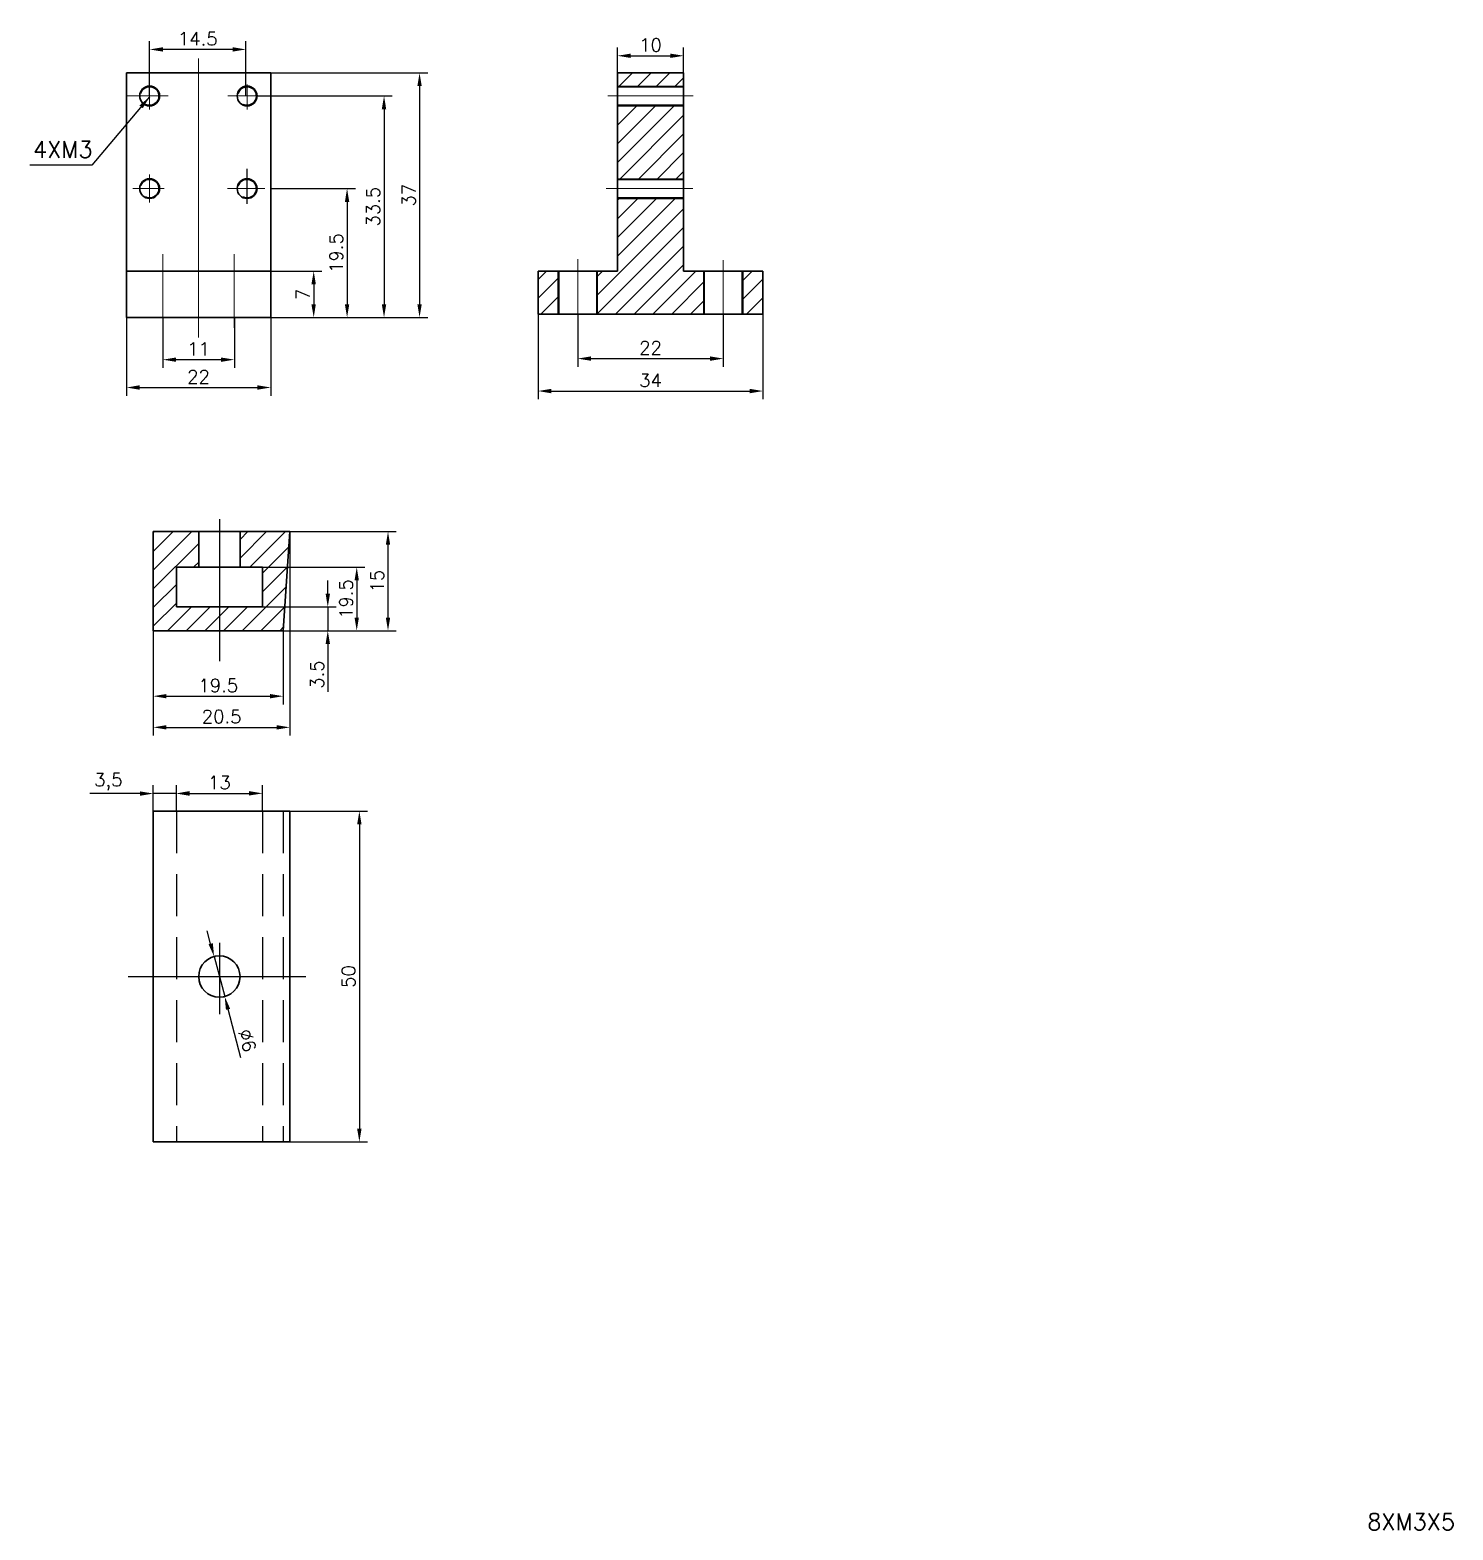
# Model space of a CAD drawing. Header units: millimetres. Extents: x 1074 to 2018, y -350 to 867.
# Drawn here: x 1120.9 to 1336.1, y 273.3 to 500.1 of the extents above; entities that cross this region are included whole.
import ezdxf

# ---------------------------------------------------------------- set-up
doc = ezdxf.new("R2010")
doc.units = ezdxf.units.MM
doc.linetypes.add('DASHED2', pattern=[9.525, 6.35, -3.175])
doc.styles.get("Standard").update_dxf_attribs({"font": 'txt', "bigfont": 'gbcbig.shx'})
doc.dimstyles.new('ISO-25', dxfattribs={"dimtxt": 2, "dimasz": 2, "dimexe": 1.25, "dimexo": 0, "dimtad": 1, "dimtxsty": 'Standard', "dimcen": 2.5, "dimadec": 0, "dimazin": 0, "dimtfac": 1, "dimtmove": 0, "dimatfit": 3, "dimfxl": 1, "dimarcsym": 0})

# ---------------------------------------------------------------- blocks, each defined once
blk = doc.blocks.new('*D82')
at = {"color": 0, "lineweight": -2}
for p, q in [((1157.32, 463.62), (1165.07, 463.62)), ((1163.82, 461.62), (1163.82, 458.62)), ((1157.32, 456.62), (1165.07, 456.62))]:
    blk.add_line(p, q, dxfattribs=at)
at = {"color": 0}
for points in [[(1163.48, 461.62), (1164.15, 461.62), (1163.82, 463.62)], [(1163.48, 458.62), (1164.15, 458.62), (1163.82, 456.62)]]:
    blk.add_solid(points, dxfattribs=at)
at = {"layer": 'Defpoints', "color": 0}
for p in [(1157.32, 463.62), (1157.32, 456.62), (1163.82, 456.62)]:
    blk.add_point(p, dxfattribs=at)
at = {"color": 0, "insert": (1162.19, 460.12), "char_height": 2, "attachment_point": 5, "rotation": 90}
blk.add_mtext('7', dxfattribs=at)
blk = doc.blocks.new('*D83')
at = {"color": 0, "lineweight": -2}
for p, q in [((1157.32, 476.1), (1170.12, 476.1)), ((1168.87, 474.1), (1168.87, 458.62)), ((1157.32, 456.62), (1170.12, 456.62))]:
    blk.add_line(p, q, dxfattribs=at)
at = {"color": 0}
for points in [[(1168.54, 474.1), (1169.2, 474.1), (1168.87, 476.1)], [(1168.54, 458.62), (1169.2, 458.62), (1168.87, 456.62)]]:
    blk.add_solid(points, dxfattribs=at)
at = {"layer": 'Defpoints', "color": 0}
for p in [(1157.32, 476.1), (1157.32, 456.62), (1168.87, 456.62)]:
    blk.add_point(p, dxfattribs=at)
at = {"color": 0, "insert": (1167.24, 466.36), "char_height": 2, "attachment_point": 5, "rotation": 90}
blk.add_mtext('19.5', dxfattribs=at)
blk = doc.blocks.new('*D84')
at = {"color": 0, "lineweight": -2}
for p, q in [((1155.25, 490.1), (1175.71, 490.1)), ((1174.46, 488.1), (1174.46, 458.62)), ((1157.32, 456.62), (1175.71, 456.62))]:
    blk.add_line(p, q, dxfattribs=at)
at = {"color": 0}
for points in [[(1174.12, 488.1), (1174.79, 488.1), (1174.46, 490.1)], [(1174.12, 458.62), (1174.79, 458.62), (1174.46, 456.62)]]:
    blk.add_solid(points, dxfattribs=at)
at = {"layer": 'Defpoints', "color": 0}
for p in [(1155.25, 490.1), (1157.32, 456.62), (1174.46, 456.62)]:
    blk.add_point(p, dxfattribs=at)
at = {"color": 0, "insert": (1172.83, 473.36), "char_height": 2, "attachment_point": 5, "rotation": 90}
blk.add_mtext('33.5', dxfattribs=at)
blk = doc.blocks.new('*D85')
at = {"color": 0, "lineweight": -2}
for p, q in [((1157.32, 493.6), (1181.08, 493.6)), ((1179.83, 491.6), (1179.83, 458.62)), ((1157.32, 456.62), (1181.08, 456.62))]:
    blk.add_line(p, q, dxfattribs=at)
at = {"color": 0}
for points in [[(1179.5, 491.6), (1180.16, 491.6), (1179.83, 493.6)], [(1179.5, 458.62), (1180.16, 458.62), (1179.83, 456.62)]]:
    blk.add_solid(points, dxfattribs=at)
at = {"layer": 'Defpoints', "color": 0}
for p in [(1157.32, 493.6), (1157.32, 456.62), (1179.83, 456.62)]:
    blk.add_point(p, dxfattribs=at)
at = {"color": 0, "insert": (1178.2, 475.11), "char_height": 2, "attachment_point": 5, "rotation": 90}
blk.add_mtext('37', dxfattribs=at)
blk = doc.blocks.new('*D86')
at = {"color": 0, "lineweight": -2}
for p, q in [((1135.51, 456.62), (1135.51, 444.78)), ((1157.32, 456.62), (1157.32, 444.78)), ((1137.51, 446.03), (1155.32, 446.03))]:
    blk.add_line(p, q, dxfattribs=at)
at = {"color": 0}
for points in [[(1137.51, 446.37), (1137.51, 445.7), (1135.51, 446.03)], [(1155.32, 446.37), (1155.32, 445.7), (1157.32, 446.03)]]:
    blk.add_solid(points, dxfattribs=at)
at = {"layer": 'Defpoints', "color": 0}
for p in [(1135.51, 456.62), (1157.32, 456.62), (1157.32, 446.03)]:
    blk.add_point(p, dxfattribs=at)
at = {"color": 0, "insert": (1146.41, 447.66), "char_height": 2, "attachment_point": 5}
blk.add_mtext('22', dxfattribs=at)
blk = doc.blocks.new('*D87')
at = {"color": 0, "lineweight": -2}
for p, q in [((1141.01, 456.62), (1141.01, 448.99)), ((1151.82, 456.62), (1151.82, 448.99)), ((1149.82, 450.24), (1143.01, 450.24))]:
    blk.add_line(p, q, dxfattribs=at)
at = {"color": 0}
for points in [[(1143.01, 450.57), (1143.01, 449.91), (1141.01, 450.24)], [(1149.82, 450.57), (1149.82, 449.91), (1151.82, 450.24)]]:
    blk.add_solid(points, dxfattribs=at)
at = {"layer": 'Defpoints', "color": 0}
for p in [(1141.01, 456.62), (1151.82, 456.62), (1141.01, 450.24)]:
    blk.add_point(p, dxfattribs=at)
at = {"color": 0, "insert": (1146.41, 451.86), "char_height": 2, "attachment_point": 5}
blk.add_mtext('11', dxfattribs=at)
blk = doc.blocks.new('*D88')
at = {"color": 0, "lineweight": -2}
for p, q in [((1139.01, 490.1), (1139.01, 498.39)), ((1151.58, 497.14), (1141.01, 497.14)), ((1153.58, 490.1), (1153.58, 498.39))]:
    blk.add_line(p, q, dxfattribs=at)
at = {"color": 0}
for points in [[(1141.01, 497.47), (1141.01, 496.81), (1139.01, 497.14)], [(1151.58, 497.47), (1151.58, 496.81), (1153.58, 497.14)]]:
    blk.add_solid(points, dxfattribs=at)
at = {"layer": 'Defpoints', "color": 0}
for p in [(1139.01, 497.14), (1139.01, 490.1), (1153.58, 490.1)]:
    blk.add_point(p, dxfattribs=at)
at = {"color": 0, "insert": (1146.29, 498.76), "char_height": 2, "attachment_point": 5}
blk.add_mtext('14.5', dxfattribs=at)
blk = doc.blocks.new('*D89')
at = {"color": 0, "lineweight": -2}
for p, q in [((1203.76, 457.12), (1203.76, 449.15)), ((1225.76, 457.12), (1225.76, 449.15)), ((1205.76, 450.4), (1223.76, 450.4))]:
    blk.add_line(p, q, dxfattribs=at)
at = {"color": 0}
for points in [[(1205.76, 450.74), (1205.76, 450.07), (1203.76, 450.4)], [(1223.76, 450.74), (1223.76, 450.07), (1225.76, 450.4)]]:
    blk.add_solid(points, dxfattribs=at)
at = {"layer": 'Defpoints', "color": 0}
for p in [(1203.76, 457.12), (1225.76, 457.12), (1225.76, 450.4)]:
    blk.add_point(p, dxfattribs=at)
at = {"color": 0, "insert": (1214.76, 452.03), "char_height": 2, "attachment_point": 5}
blk.add_mtext('22', dxfattribs=at)
blk = doc.blocks.new('*D90')
at = {"color": 0, "lineweight": -2}
for p, q in [((1197.76, 457.12), (1197.76, 444.25)), ((1231.76, 457.12), (1231.76, 444.25)), ((1199.76, 445.5), (1229.76, 445.5))]:
    blk.add_line(p, q, dxfattribs=at)
at = {"color": 0}
for points in [[(1199.76, 445.83), (1199.76, 445.16), (1197.76, 445.5)], [(1229.76, 445.83), (1229.76, 445.16), (1231.76, 445.5)]]:
    blk.add_solid(points, dxfattribs=at)
at = {"layer": 'Defpoints', "color": 0}
for p in [(1197.76, 457.12), (1231.76, 457.12), (1231.76, 445.5)]:
    blk.add_point(p, dxfattribs=at)
at = {"color": 0, "insert": (1214.76, 447.12), "char_height": 2, "attachment_point": 5}
blk.add_mtext('34', dxfattribs=at)
blk = doc.blocks.new('*D91')
at = {"color": 0, "lineweight": -2}
for p, q in [((1209.76, 493.6), (1209.76, 497.43)), ((1219.76, 493.6), (1219.76, 497.43)), ((1211.76, 496.18), (1217.76, 496.18))]:
    blk.add_line(p, q, dxfattribs=at)
at = {"color": 0}
for points in [[(1211.76, 496.51), (1211.76, 495.85), (1209.76, 496.18)], [(1217.76, 496.51), (1217.76, 495.85), (1219.76, 496.18)]]:
    blk.add_solid(points, dxfattribs=at)
at = {"layer": 'Defpoints', "color": 0}
for p in [(1219.76, 496.18), (1209.76, 493.6), (1219.76, 493.6)]:
    blk.add_point(p, dxfattribs=at)
at = {"color": 0, "insert": (1214.76, 497.81), "char_height": 2, "attachment_point": 5}
blk.add_mtext('10', dxfattribs=at)
blk = doc.blocks.new('*D106')
at = {"color": 0, "lineweight": -2}
for p, q in [((1139.56, 424.26), (1139.56, 393.41)), ((1160.22, 424.26), (1160.22, 393.41)), ((1141.56, 394.66), (1158.22, 394.66))]:
    blk.add_line(p, q, dxfattribs=at)
at = {"color": 0}
for points in [[(1141.56, 394.99), (1141.56, 394.33), (1139.56, 394.66)], [(1158.22, 394.99), (1158.22, 394.33), (1160.22, 394.66)]]:
    blk.add_solid(points, dxfattribs=at)
at = {"layer": 'Defpoints', "color": 0}
for p in [(1139.56, 424.26), (1160.22, 424.26), (1160.22, 394.66)]:
    blk.add_point(p, dxfattribs=at)
at = {"color": 0, "insert": (1149.89, 396.28), "char_height": 2, "attachment_point": 5}
blk.add_mtext('20.5', dxfattribs=at)
blk = doc.blocks.new('*D107')
at = {"color": 0, "lineweight": -2}
for p, q in [((1139.56, 409.26), (1139.56, 398.12)), ((1159.22, 409.26), (1159.22, 398.12)), ((1141.56, 399.37), (1157.22, 399.37))]:
    blk.add_line(p, q, dxfattribs=at)
at = {"color": 0}
for points in [[(1141.56, 399.7), (1141.56, 399.04), (1139.56, 399.37)], [(1157.22, 399.7), (1157.22, 399.04), (1159.22, 399.37)]]:
    blk.add_solid(points, dxfattribs=at)
at = {"layer": 'Defpoints', "color": 0}
for p in [(1139.56, 409.26), (1159.22, 409.26), (1159.22, 399.37)]:
    blk.add_point(p, dxfattribs=at)
at = {"color": 0, "insert": (1149.39, 400.99), "char_height": 2, "attachment_point": 5}
blk.add_mtext('19.5', dxfattribs=at)
blk = doc.blocks.new('*D108')
at = {"color": 0, "lineweight": -2}
for p, q in [((1160.22, 424.26), (1176.31, 424.26)), ((1175.06, 411.26), (1175.06, 422.26)), ((1159.22, 409.26), (1176.31, 409.26))]:
    blk.add_line(p, q, dxfattribs=at)
at = {"color": 0}
for points in [[(1174.73, 422.26), (1175.39, 422.26), (1175.06, 424.26)], [(1174.73, 411.26), (1175.39, 411.26), (1175.06, 409.26)]]:
    blk.add_solid(points, dxfattribs=at)
at = {"layer": 'Defpoints', "color": 0}
for p in [(1160.22, 424.26), (1175.06, 424.26), (1159.22, 409.26)]:
    blk.add_point(p, dxfattribs=at)
at = {"color": 0, "insert": (1173.43, 416.76), "char_height": 2, "attachment_point": 5, "rotation": 90}
blk.add_mtext('15', dxfattribs=at)
blk = doc.blocks.new('*D109')
at = {"color": 0, "lineweight": -2}
for p, q in [((1165.95, 414.87), (1165.95, 416.87)), ((1156.06, 412.87), (1167.2, 412.87)), ((1165.95, 412.87), (1165.95, 409.26)), ((1159.22, 409.26), (1167.2, 409.26)), ((1165.95, 407.26), (1165.95, 400.01))]:
    blk.add_line(p, q, dxfattribs=at)
at = {"color": 0}
for points in [[(1165.62, 414.87), (1166.29, 414.87), (1165.95, 412.87)], [(1165.62, 407.26), (1166.29, 407.26), (1165.95, 409.26)]]:
    blk.add_solid(points, dxfattribs=at)
at = {"layer": 'Defpoints', "color": 0}
for p in [(1156.06, 412.87), (1159.22, 409.26), (1165.95, 409.26)]:
    blk.add_point(p, dxfattribs=at)
at = {"color": 0, "insert": (1164.33, 402.63), "char_height": 2, "attachment_point": 5, "rotation": 90}
blk.add_mtext('3.5', dxfattribs=at)
blk = doc.blocks.new('*D110')
at = {"color": 0, "lineweight": -2}
for p, q in [((1156.06, 418.87), (1171.58, 418.87)), ((1170.33, 416.87), (1170.33, 411.26)), ((1159.22, 409.26), (1171.58, 409.26))]:
    blk.add_line(p, q, dxfattribs=at)
at = {"color": 0}
for points in [[(1170, 416.87), (1170.66, 416.87), (1170.33, 418.87)], [(1170, 411.26), (1170.66, 411.26), (1170.33, 409.26)]]:
    blk.add_solid(points, dxfattribs=at)
at = {"layer": 'Defpoints', "color": 0}
for p in [(1156.06, 418.87), (1159.22, 409.26), (1170.33, 409.26)]:
    blk.add_point(p, dxfattribs=at)
at = {"color": 0, "insert": (1168.71, 414.06), "char_height": 2, "attachment_point": 5, "rotation": 90}
blk.add_mtext('19.5', dxfattribs=at)
blk = doc.blocks.new('*D111')
at = {"color": 0, "lineweight": -2}
for p, q in [((1143.06, 381.99), (1143.06, 385.93)), ((1156.06, 381.99), (1156.06, 385.93)), ((1145.06, 384.68), (1154.06, 384.68))]:
    blk.add_line(p, q, dxfattribs=at)
at = {"color": 0}
for points in [[(1145.06, 385.02), (1145.06, 384.35), (1143.06, 384.68)], [(1154.06, 385.02), (1154.06, 384.35), (1156.06, 384.68)]]:
    blk.add_solid(points, dxfattribs=at)
at = {"layer": 'Defpoints', "color": 0}
for p in [(1156.06, 384.68), (1143.06, 381.99), (1156.06, 381.99)]:
    blk.add_point(p, dxfattribs=at)
at = {"color": 0, "insert": (1149.56, 386.31), "char_height": 2, "attachment_point": 5}
blk.add_mtext('13', dxfattribs=at)
blk = doc.blocks.new('*D112')
at = {"color": 0, "lineweight": -2}
for p, q in [((1139.56, 381.99), (1139.56, 385.9)), ((1143.06, 381.99), (1143.06, 385.9)), ((1137.56, 384.65), (1129.97, 384.65)), ((1143.06, 384.65), (1139.56, 384.65)), ((1145.06, 384.65), (1147.06, 384.65))]:
    blk.add_line(p, q, dxfattribs=at)
at = {"color": 0}
for points in [[(1137.56, 384.98), (1137.56, 384.32), (1139.56, 384.65)], [(1145.06, 384.98), (1145.06, 384.32), (1143.06, 384.65)]]:
    blk.add_solid(points, dxfattribs=at)
at = {"layer": 'Defpoints', "color": 0}
for p in [(1143.06, 384.65), (1139.56, 381.99), (1143.06, 381.99)]:
    blk.add_point(p, dxfattribs=at)
at = {"color": 0, "insert": (1132.76, 386.44), "char_height": 2, "attachment_point": 5}
blk.add_mtext('3,5', dxfattribs=at)
blk = doc.blocks.new('*D113')
at = {"color": 0, "lineweight": -2}
for p, q in [((1160.22, 381.99), (1171.98, 381.99)), ((1170.73, 379.99), (1170.73, 333.99)), ((1160.22, 331.99), (1171.98, 331.99))]:
    blk.add_line(p, q, dxfattribs=at)
at = {"color": 0}
for points in [[(1170.39, 379.99), (1171.06, 379.99), (1170.73, 381.99)], [(1170.39, 333.99), (1171.06, 333.99), (1170.73, 331.99)]]:
    blk.add_solid(points, dxfattribs=at)
at = {"layer": 'Defpoints', "color": 0}
for p in [(1160.22, 381.99), (1160.22, 331.99), (1170.73, 331.99)]:
    blk.add_point(p, dxfattribs=at)
at = {"color": 0, "insert": (1169.1, 356.99), "char_height": 2, "attachment_point": 5, "rotation": 90}
blk.add_mtext('50', dxfattribs=at)
blk = doc.blocks.new('*D115')
at = {"color": 0, "lineweight": -2}
for p, q in [((1148.24, 361.95), (1147.73, 363.88)), ((1148.76, 360.02), (1150.36, 353.97)), ((1152.81, 344.7), (1150.87, 352.04))]:
    blk.add_line(p, q, dxfattribs=at)
at = {"color": 0}
for points in [[(1148.57, 362.03), (1147.92, 361.86), (1148.76, 360.02)], [(1151.19, 352.12), (1150.55, 351.95), (1150.36, 353.97)]]:
    blk.add_solid(points, dxfattribs=at)
at = {"layer": 'Defpoints', "color": 0}
for p in [(1148.76, 360.02), (1150.36, 353.97)]:
    blk.add_point(p, dxfattribs=at)
at = {"color": 0, "insert": (1153.79, 347.33), "char_height": 2, "attachment_point": 5, "rotation": 284.8233}
blk.add_mtext('%%C6', dxfattribs=at)

msp = doc.modelspace()

# ---------------------------------------------------------------- hatches: boundary and pattern name
h = msp.add_hatch()
h.set_pattern_fill('_USER', color=256, scale=2, angle=45, style=0, pattern_type=0)
h.set_pattern_definition([(45, (0, 0), (-1.4142136, 1.4142136), [])])
h.paths.add_polyline_path([(1209.756, 477.601), (1209.756, 477.501), (1219.756, 477.501), (1219.756, 477.601)])
h.paths.add_polyline_path([(1219.756, 474.601), (1219.756, 474.701), (1209.756, 474.701), (1209.756, 474.601)])
h.paths.add_polyline_path([(1209.756, 477.601), (1219.756, 477.601), (1219.756, 488.601), (1209.756, 488.601)])
h.paths.add_polyline_path([(1219.756, 488.601), (1219.756, 488.701), (1209.756, 488.701), (1209.756, 488.601)])
h.paths.add_polyline_path([(1209.756, 491.601), (1209.756, 491.501), (1219.756, 491.501), (1219.756, 491.601)])
h.paths.add_polyline_path([(1219.756, 491.601), (1219.756, 493.601), (1209.756, 493.601), (1209.756, 491.601)])
h.paths.add_polyline_path([(1219.756, 457.115), (1222.756, 457.115), (1222.756, 463.615), (1219.756, 463.615), (1219.756, 474.601), (1209.756, 474.601), (1209.756, 463.615), (1206.756, 463.615), (1206.756, 457.115), (1209.756, 457.115)])
h.paths.add_polyline_path([(1222.885, 463.615), (1222.756, 463.615), (1222.756, 457.115), (1222.885, 457.115)])
h.paths.add_polyline_path([(1228.756, 463.615), (1228.628, 463.615), (1228.628, 457.115), (1228.756, 457.115)])
h.paths.add_polyline_path([(1228.756, 457.115), (1231.756, 457.115), (1231.756, 463.615), (1228.756, 463.615)])
h.paths.add_polyline_path([(1206.756, 463.615), (1206.628, 463.615), (1206.628, 457.115), (1206.756, 457.115)])
h.paths.add_polyline_path([(1200.756, 463.615), (1197.756, 463.615), (1197.756, 457.115), (1200.756, 457.115)])
h.paths.add_polyline_path([(1200.756, 457.115), (1200.885, 457.115), (1200.885, 463.615), (1200.756, 463.615)])
h = msp.add_hatch()
h.set_pattern_fill('_USER', color=256, scale=2, angle=45, style=0, pattern_type=0)
h.set_pattern_definition([(45, (-115.029, -233.7098), (-1.4142136, 1.4142136), [])])
h.paths.add_polyline_path([(1146.43, 424.258), (1139.557, 424.258), (1139.557, 409.258), (1149.557, 409.258), (1149.557, 412.87), (1143.057, 412.87), (1143.057, 418.868), (1146.43, 418.868)])
h.paths.add_polyline_path([(1160.223, 424.258), (1152.683, 424.258), (1152.683, 418.868), (1156.057, 418.868), (1156.057, 412.87), (1149.557, 412.87), (1149.557, 409.258), (1159.223, 409.258)])

# ---------------------------------------------------------------- linework, layer by layer
at = {"lineweight": 5}
for p, q in [((1146.414, 495.79), (1146.414, 453.571)), ((1141.802, 490.101), (1135.51, 490.101)), ((1139.01, 491.921), (1139.01, 488.041)), ((1156.318, 490.101), (1150.836, 490.101)), ((1153.749, 491.854), (1153.749, 488.043)), ((1221.194, 490.101), (1208.299, 490.101)), ((1139.01, 478.219), (1139.01, 474.013)), ((1141.202, 476.101), (1136.488, 476.101)), ((1156.457, 476.101), (1150.801, 476.101)), ((1221.141, 476.101), (1208.034, 476.101)), ((1141.01, 455.043), (1141.01, 466.198)), ((1151.819, 455.043), (1151.819, 466.198)), ((1203.756, 455.408), (1203.756, 465.444)), ((1225.756, 455.632), (1225.756, 465.264)), ((1200.756, 457.115), (1200.756, 463.615)), ((1206.756, 457.115), (1206.756, 463.615)), ((1222.756, 457.115), (1222.756, 463.615)), ((1228.756, 457.115), (1228.756, 463.615))]:
    msp.add_line(p, q, dxfattribs=at)
at = {"lineweight": 30}
for p, q in [((1135.51, 493.601), (1135.51, 472.601)), ((1157.319, 493.601), (1135.51, 493.601)), ((1157.319, 493.601), (1157.319, 486.601)), ((1209.756, 463.615), (1209.756, 493.601)), ((1209.756, 493.601), (1219.756, 493.601)), ((1219.756, 493.601), (1219.756, 463.615)), ((1209.756, 491.501), (1219.756, 491.501)), ((1209.756, 488.701), (1219.756, 488.701)), ((1157.319, 479.601), (1157.319, 486.601)), ((1157.319, 479.601), (1157.319, 472.601)), ((1209.756, 477.501), (1219.756, 477.501)), ((1209.756, 474.701), (1219.756, 474.701)), ((1135.51, 456.615), (1135.51, 472.601)), ((1157.319, 472.601), (1157.319, 456.615)), ((1135.51, 463.615), (1157.319, 463.615)), ((1157.319, 456.615), (1157.319, 463.615)), ((1157.319, 456.615), (1157.319, 463.615)), ((1197.756, 463.615), (1209.756, 463.615)), ((1197.756, 457.115), (1197.756, 463.615)), ((1200.885, 463.615), (1200.885, 457.115)), ((1206.628, 463.615), (1206.628, 457.115)), ((1219.756, 463.615), (1231.756, 463.615)), ((1222.885, 463.615), (1222.885, 457.115)), ((1228.628, 463.615), (1228.628, 457.115)), ((1231.756, 457.115), (1231.756, 463.615)), ((1157.319, 456.615), (1135.51, 456.615)), ((1135.51, 456.615), (1141.01, 456.615)), ((1209.756, 457.115), (1197.756, 457.115)), ((1219.756, 457.115), (1209.756, 457.115)), ((1219.756, 457.115), (1231.756, 457.115)), ((1160.223, 424.258), (1139.557, 424.258)), ((1139.557, 424.258), (1139.557, 409.258)), ((1146.43, 418.868), (1146.43, 424.258)), ((1146.43, 424.258), (1152.683, 424.258)), ((1152.683, 418.868), (1152.683, 424.258)), ((1159.223, 409.258), (1160.223, 424.258)), ((1146.43, 418.868), (1143.057, 418.868)), ((1143.057, 418.868), (1143.057, 412.87)), ((1146.43, 418.868), (1156.057, 418.868)), ((1156.057, 418.868), (1156.057, 412.87)), ((1143.057, 412.87), (1149.557, 412.87)), ((1156.057, 412.87), (1149.557, 412.87)), ((1139.557, 409.258), (1159.223, 409.258)), ((1139.557, 381.993), (1139.557, 331.993)), ((1139.557, 381.993), (1160.223, 381.993)), ((1160.223, 381.993), (1160.223, 331.993)), ((1139.557, 331.993), (1160.223, 331.993))]:
    msp.add_line(p, q, dxfattribs=at)
for p, q in [((1209.756, 491.601), (1219.756, 491.601)), ((1219.756, 491.601), (1219.756, 488.601)), ((1209.756, 488.601), (1219.756, 488.601)), ((1153.749, 473.797), (1153.749, 479.105)), ((1209.756, 477.601), (1219.756, 477.601)), ((1219.756, 477.501), (1219.756, 474.701)), ((1209.756, 474.601), (1219.756, 474.601)), ((1149.557, 426.142), (1149.557, 404.689)), ((1149.557, 362.101), (1149.557, 351.318)), ((1135.744, 356.993), (1162.615, 356.993))]:
    msp.add_line(p, q)
at = {"linetype": 'DASHED2'}
for p, q in [((1143.057, 381.993), (1143.057, 331.993)), ((1156.057, 381.993), (1156.057, 331.993)), ((1159.223, 381.993), (1159.223, 331.993))]:
    msp.add_line(p, q, dxfattribs=at)
at = {"lineweight": 30}
for centre, radius in [((1139.01, 490.101), 1.5), ((1153.749, 490.101), 1.5), ((1139.01, 476.101), 1.5), ((1153.749, 476.101), 1.5), ((1149.557, 356.993), 3.127)]:
    msp.add_circle(centre, radius, dxfattribs=at)
for centre in [(1139.01, 490.101), (1153.749, 490.101), (1139.01, 476.101), (1153.749, 476.101)]:
    msp.add_arc(centre, 1.4, 244.47802, 163.37957, dxfattribs=at)

# ---------------------------------------------------------------- texts
at = {"char_height": 2.5, "attachment_point": 1}
for s, insert, width in [('4XM3', (1121.386, 483.274), 7.99116), ('8XM3X5', (1323.154, 275.824), 17.5141)]:
    msp.add_mtext(s, dxfattribs=dict(at, insert=insert, width=width))

# ---------------------------------------------------------------- dimensions: what is measured, and where the dimension line sits
for base, p1, p2, text, picture, middle in [((1139.01, 497.139), (1153.577, 490.101), (1139.01, 490.101), '14.5', '*D88', (1146.293, 498.764)), ((1157.319, 446.034), (1135.51, 456.615), (1157.319, 456.615), '22', '*D86', (1146.414, 447.659)), ((1141.01, 450.239), (1151.819, 456.615), (1141.01, 456.615), '11', '*D87', (1146.414, 451.864)), ((1160.223, 394.659), (1139.557, 424.258), (1160.223, 424.258), '20.5', '*D106', (1149.89, 396.284)), ((1159.223, 399.369), (1139.557, 409.258), (1159.223, 409.258), '19.5', '*D107', (1149.39, 400.994))]:
    dim = msp.add_linear_dim(base=base, p1=p1, p2=p2, text=text, dimstyle='ISO-25')
    dim.commit()
    dim.dimension.update_dxf_attribs({"geometry": picture, "text_midpoint": middle})
for base, p1, p2, picture, middle in [((1219.756, 496.182), (1209.756, 493.601), (1219.756, 493.601), '*D91', (1214.756, 497.807)), ((1231.756, 445.497), (1197.756, 457.115), (1231.756, 457.115), '*D90', (1214.756, 447.122)), ((1225.756, 450.402), (1203.756, 457.115), (1225.756, 457.115), '*D89', (1214.756, 452.027)), ((1156.057, 384.683), (1143.057, 381.993), (1156.057, 381.993), '*D111', (1149.557, 386.308))]:
    dim = msp.add_linear_dim(base=base, p1=p1, p2=p2, dimstyle='ISO-25')
    dim.commit()
    dim.dimension.update_dxf_attribs({"geometry": picture, "text_midpoint": middle})
for base, p1, text, picture, middle in [((1179.829, 456.615), (1157.319, 493.601), '37', '*D85', (1178.204, 475.108)), ((1174.456, 456.615), (1155.249, 490.101), '33.5', '*D84', (1172.831, 473.358)), ((1168.869, 456.615), (1157.319, 476.101), '19.5', '*D83', (1167.244, 466.358))]:
    dim = msp.add_linear_dim(base=base, p1=p1, p2=(1157.319, 456.615), angle=90, text=text, dimstyle='ISO-25')
    dim.commit()
    dim.dimension.update_dxf_attribs({"geometry": picture, "text_midpoint": middle})
for base, p1, p2, picture, middle in [((1163.817, 456.615), (1157.319, 463.615), (1157.319, 456.615), '*D82', (1162.192, 460.115)), ((1170.726, 331.993), (1160.223, 381.993), (1160.223, 331.993), '*D113', (1169.101, 356.993))]:
    dim = msp.add_linear_dim(base=base, p1=p1, p2=p2, angle=90, dimstyle='ISO-25')
    dim.commit()
    dim.dimension.update_dxf_attribs({"geometry": picture, "text_midpoint": middle})
dim = msp.add_linear_dim(base=(1175.059, 424.258), p1=(1159.223, 409.258), p2=(1160.223, 424.258), angle=90, dimstyle='ISO-25')
dim.commit()
dim.dimension.update_dxf_attribs({"geometry": '*D108', "text_midpoint": (1175.059, 416.758), "dimtype": 160})
for base, p1, text, picture, middle in [((1170.331, 409.258), (1156.057, 418.868), '19.5', '*D110', (1170.331, 414.063)), ((1165.954, 409.258), (1156.057, 412.87), '3.5', '*D109', (1165.954, 402.633))]:
    dim = msp.add_linear_dim(base=base, p1=p1, p2=(1159.223, 409.258), angle=90, text=text, dimstyle='ISO-25')
    dim.commit()
    dim.dimension.update_dxf_attribs({"geometry": picture, "text_midpoint": middle, "dimtype": 160})
dim = msp.add_linear_dim(base=(1143.057, 384.649), p1=(1139.557, 381.993), p2=(1143.057, 381.993), dimstyle='ISO-25')
dim.commit()
dim.dimension.update_dxf_attribs({"geometry": '*D112', "text_midpoint": (1132.765, 384.649), "dimtype": 160})
dim = msp.add_diameter_dim_2p(p1=(1148.757, 360.016), p2=(1150.356, 353.971), text='%%C6', dimstyle='ISO-25')
dim.commit()
dim.dimension.update_dxf_attribs({"geometry": '*D115', "text_midpoint": (1152.223, 346.918), "dimtype": 163})

# ---------------------------------------------------------------- leaders
msp.add_leader([(1139.01, 489.981), (1130.269, 479.648), (1120.917, 479.648)], dimstyle='ISO-25', override={"dimgap": 0.625, "dimtad": 0})

doc.saveas('drawing.dxf')
